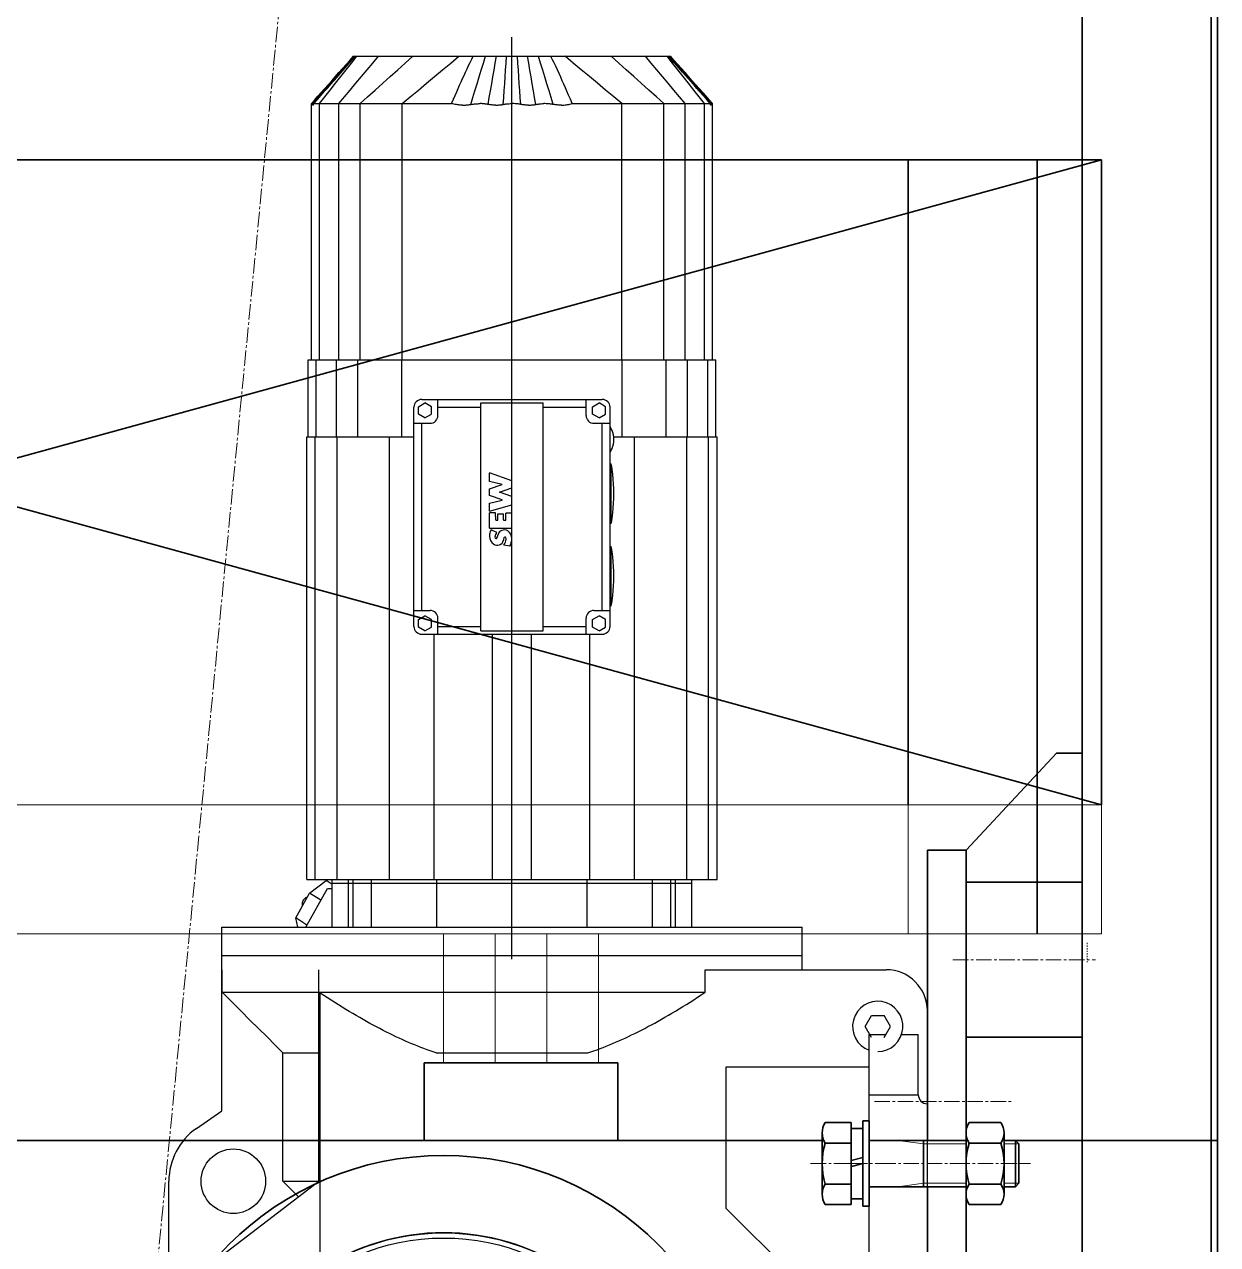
# Model space of a CAD drawing. Header units: millimetres. Extents: x -67280 to 67280, y -47520 to 47520.
# Drawn here: x 15037 to 15962, y 12169 to 13115 of the extents above; entities that cross this region are included whole.
import ezdxf

# ---------------------------------------------------------------- set-up
doc = ezdxf.new("R2010")
doc.units = ezdxf.units.MM
for name, pattern in [('双点画线', [22, 12, -2, 2, -2, 2, -2]), ('点画线', [18, 12, -2, 2, -2]), ('虚线', [2, 1, -1])]:
    doc.linetypes.add(name, pattern=pattern)
for name, color, linetype, lineweight in [('7', 30, '双点画线', 18), ('ACADCAXA细实线层', 3, 'Continuous', 18), ('EB0', 7, 'Continuous', 35), ('EB0_1', 7, 'Continuous', 35), ('中心线层', 1, '点画线', 18), ('尺寸线层', 4, 'Continuous', 18), ('粗实线层', 7, 'Continuous', 35), ('细实线层', 3, 'Continuous', 18), ('虚线层', 100, '虚线', 18)]:
    doc.layers.add(name, color=color, linetype=linetype, lineweight=lineweight)

# ---------------------------------------------------------------- blocks, each defined once
blk = doc.blocks.new('*X1454')
at = {"layer": '中心线层', "linetype": '点画线', "lineweight": 18}
blk.add_line((-31.5, 0), (139, 0), dxfattribs=at)
at = {"layer": '粗实线层'}
for p, q in [((-20.11, 31.75), (0, 31.75)), ((0, -31.75), (0, 31.75)), ((-22.5, -23.82), (-22.5, 23.82)), ((-20.11, 15.88), (0, 15.88)), ((0, -18), (0, 18)), ((0, 18), (127.3, 18)), ((56, -18), (56, 18)), ((130, 15.3), (127.3, 18)), ((127.3, -18), (127.3, 18)), ((130, -15.3), (130, 15.3)), ((-20.11, -15.88), (0, -15.88)), ((0, -18), (127.3, -18)), ((130, -15.3), (127.3, -18)), ((-20.11, -31.75), (0, -31.75))]:
    blk.add_line(p, q, dxfattribs=at)
for centre, radius, start, end in [((-8.1, 23.82), 14.4, 146.53152, 213.46848), ((31.5, 0), 54, 162.90116, 197.09884), ((-8.1, -23.82), 14.4, 146.53152, 213.46848)]:
    blk.add_arc(centre, radius, start, end, dxfattribs=at)
at = {"layer": '细实线层'}
for p, q in [((56, 15.3), (36, 18)), ((56, 15.3), (130, 15.3)), ((56, -15.3), (36, -18)), ((56, -15.3), (130, -15.3))]:
    blk.add_line(p, q, dxfattribs=at)
blk = doc.blocks.new('*X1455')
at = {"layer": '中心线层', "linetype": '点画线', "lineweight": 18}
blk.add_line((-3, 0), (12, 0), dxfattribs=at)
at = {"layer": '粗实线层'}
for p, q in [((0, 27.25), (0, -27.25)), ((0, 27.25), (9, 27.25)), ((9, 27.25), (9, -27.25)), ((0, 2.33), (9, 4.74)), ((1.16, -2.02), (9, 0.08)), ((0, -2.33), (1.16, -2.02)), ((0, -27.25), (9, -27.25))]:
    blk.add_line(p, q, dxfattribs=at)
blk = doc.blocks.new('*X1456')
at = {"layer": '中心线层', "color": 1, "linetype": '点画线', "lineweight": 18}
blk.add_line((16.5, 0), (-21.5, 0), dxfattribs=at)
at = {"layer": '粗实线层'}
for p, q in [((-5, -33), (-5, 33)), ((-5, 33), (0, 33)), ((0, 33), (0, -33)), ((0, -33), (-5, -33))]:
    blk.add_line(p, q, dxfattribs=at)
blk = doc.blocks.new('*X1457')
at = {"layer": '中心线层', "linetype": '点画线', "lineweight": 18}
blk.add_line((-9, 0), (38.4, 0), dxfattribs=at)
at = {"layer": '粗实线层'}
for p, q in [((2.39, 31.75), (27.01, 31.75)), ((0, 23.82), (0, -23.82)), ((0, 23.82), (0, 23.82)), ((29.4, 23.82), (29.4, -23.82)), ((27.01, 15.88), (2.39, 15.88)), ((27.01, -15.88), (2.39, -15.88)), ((2.39, -31.75), (27.01, -31.75))]:
    blk.add_line(p, q, dxfattribs=at)
for centre, radius, start, end in [((14.4, 23.82), 14.4, 146.53152, 213.46848), ((15, 23.82), 14.4, 326.53152, 33.46848), ((54, 0), 54, 162.90116, 197.09884), ((-24.6, 0), 54, 342.90116, 17.09884), ((14.4, -23.82), 14.4, 146.53152, 213.46848), ((15, -23.82), 14.4, 326.53152, 33.46848)]:
    blk.add_arc(centre, radius, start, end, dxfattribs=at)
blk = doc.blocks.new('*X1462')
at = {"layer": 'EB0', "linetype": 'Continuous', "lineweight": 25}
for p, q in [((-322, 558.67), (-322, 883.17)), ((-453.41, 858.9), (-450.6, 862.06)), ((-452.97, 857.76), (-448.24, 863.09)), ((-452.96, 858.9), (-450.17, 862.06)), ((-452.65, 857.96), (-450.23, 860.71)), ((-450.6, 862.06), (-447.79, 865.23)), ((-450.48, 857.96), (-446.33, 863.19)), ((-450.23, 860.71), (-447.9, 863.37)), ((-450.17, 862.06), (-447.36, 865.23)), ((-448.24, 863.09), (-443.51, 868.42)), ((-447.9, 863.37), (-445.91, 865.63)), ((-447.79, 865.23), (-444.96, 868.42)), ((-447.36, 865.23), (-444.54, 868.42)), ((-446.33, 863.19), (-442.17, 868.42)), ((-445.91, 865.63), (-444.45, 867.3)), ((-444.96, 868.42), (-444.54, 868.42)), ((-444.54, 868.42), (-199.46, 868.42)), ((-444.45, 867.3), (-443.48, 868.42)), ((-434.29, 857.96), (-429.91, 863.19)), ((-429.91, 863.19), (-425.54, 868.42)), ((-410.6, 857.96), (-404.77, 863.19)), ((-404.77, 863.19), (-398.94, 868.42)), ((-375.75, 857.96), (-369.47, 863.19)), ((-369.47, 863.19), (-363.2, 868.42)), ((-356.81, 858.7), (-355.62, 861.22)), ((-355.62, 861.22), (-354.41, 863.73)), ((-354.41, 863.73), (-353.19, 866.22)), ((-353.19, 866.22), (-352.09, 868.42)), ((-345.81, 857.76), (-344.18, 863.09)), ((-344.18, 863.09), (-342.54, 868.42)), ((-335.92, 857.76), (-335.01, 863.09)), ((-335.01, 863.09), (-334.1, 868.42)), ((-326.95, 857.77), (-326.59, 863.09)), ((-326.59, 863.09), (-326.23, 868.42)), ((-317.41, 863.09), (-317.77, 868.42)), ((-317.05, 857.77), (-317.41, 863.09)), ((-308.99, 863.09), (-309.9, 868.42)), ((-308.08, 857.76), (-308.99, 863.09)), ((-299.82, 863.09), (-301.46, 868.42)), ((-298.19, 857.76), (-299.82, 863.09)), ((-291.34, 867.3), (-291.91, 868.42)), ((-290.51, 865.63), (-291.34, 867.3)), ((-289.41, 863.37), (-290.51, 865.63)), ((-288.14, 860.71), (-289.41, 863.37)), ((-286.84, 857.96), (-288.14, 860.71)), ((-274.53, 863.19), (-280.8, 868.42)), ((-268.25, 857.96), (-274.53, 863.19)), ((-239.23, 863.19), (-245.06, 868.42)), ((-233.4, 857.96), (-239.23, 863.19)), ((-214.09, 863.19), (-218.46, 868.42)), ((-209.71, 857.96), (-214.09, 863.19)), ((-197.67, 863.19), (-201.83, 868.42)), ((-198.6, 866.22), (-200.52, 868.42)), ((-195.76, 863.09), (-200.49, 868.42)), ((-196.64, 865.23), (-199.46, 868.42)), ((-199.46, 868.42), (-199.04, 868.42)), ((-196.21, 865.23), (-199.04, 868.42)), ((-196.42, 863.73), (-198.6, 866.22)), ((-193.52, 857.96), (-197.67, 863.19)), ((-193.83, 862.06), (-196.64, 865.23)), ((-194.22, 861.23), (-196.42, 863.73)), ((-193.4, 862.06), (-196.21, 865.23)), ((-191.03, 857.76), (-195.76, 863.09)), ((-192, 858.7), (-194.22, 861.23)), ((-191.04, 858.9), (-193.83, 862.06)), ((-190.59, 858.9), (-193.4, 862.06)), ((-467.16, 841.76), (-452.97, 857.76)), ((-461.75, 849.5), (-458.98, 852.62)), ((-461.28, 849.49), (-458.52, 852.61)), ((-460.05, 849.53), (-457.59, 852.33)), ((-458.98, 852.62), (-456.2, 855.75)), ((-458.79, 847.5), (-454.63, 852.73)), ((-458.52, 852.61), (-455.75, 855.75)), ((-457.59, 852.33), (-455.11, 855.15)), ((-456.2, 855.75), (-453.41, 858.9)), ((-455.75, 855.75), (-452.96, 858.9)), ((-455.11, 855.15), (-452.65, 857.96)), ((-454.63, 852.73), (-450.48, 857.96)), ((-443.03, 847.5), (-438.66, 852.73)), ((-438.66, 852.73), (-434.29, 857.96)), ((-422.26, 847.5), (-416.43, 852.73)), ((-416.43, 852.73), (-410.6, 857.96)), ((-388.3, 847.5), (-382.03, 852.73)), ((-382.03, 852.73), (-375.75, 857.96)), ((-360.3, 851.11), (-359.14, 853.66)), ((-359.14, 853.66), (-357.98, 856.19)), ((-357.98, 856.19), (-356.81, 858.7)), ((-349.08, 847.09), (-347.44, 852.42)), ((-347.44, 852.42), (-345.81, 857.76)), ((-337.75, 847.11), (-336.83, 852.43)), ((-336.83, 852.43), (-335.92, 857.76)), ((-327.67, 847.11), (-327.31, 852.44)), ((-327.31, 852.44), (-326.95, 857.77)), ((-316.69, 852.44), (-317.05, 857.77)), ((-316.33, 847.11), (-316.69, 852.44)), ((-307.17, 852.43), (-308.08, 857.76)), ((-306.25, 847.11), (-307.17, 852.43)), ((-296.56, 852.42), (-298.19, 857.76)), ((-294.92, 847.09), (-296.56, 852.42)), ((-285.55, 855.15), (-286.84, 857.96)), ((-284.26, 852.33), (-285.55, 855.15)), ((-282.99, 849.53), (-284.26, 852.33)), ((-261.97, 852.73), (-268.25, 857.96)), ((-255.7, 847.5), (-261.97, 852.73)), ((-227.57, 852.73), (-233.4, 857.96)), ((-221.74, 847.5), (-227.57, 852.73)), ((-205.34, 852.73), (-209.71, 857.96)), ((-200.97, 847.5), (-205.34, 852.73)), ((-189.37, 852.73), (-193.52, 857.96)), ((-189.8, 856.19), (-192, 858.7)), ((-188.25, 855.75), (-191.04, 858.9)), ((-186.3, 852.42), (-191.03, 857.76)), ((-187.8, 855.75), (-190.59, 858.9)), ((-187.58, 853.66), (-189.8, 856.19)), ((-185.21, 847.5), (-189.37, 852.73)), ((-185.48, 852.61), (-188.25, 855.75)), ((-185.02, 852.62), (-187.8, 855.75)), ((-185.33, 851.11), (-187.58, 853.66)), ((-181.57, 847.09), (-186.3, 852.42)), ((-182.72, 849.49), (-185.48, 852.61)), ((-182.25, 849.5), (-185.02, 852.62)), ((-469.83, 840.4), (-467.26, 843.3)), ((-469.35, 840.37), (-466.77, 843.29)), ((-467.26, 843.3), (-464.51, 846.39)), ((-467.23, 841.37), (-464.81, 844.11)), ((-467.1, 837.05), (-462.94, 842.27)), ((-466.77, 843.29), (-464.03, 846.38)), ((-464.81, 844.11), (-462.47, 846.78)), ((-464.51, 846.39), (-461.75, 849.5)), ((-464.03, 846.38), (-461.28, 849.49)), ((-462.94, 842.27), (-458.79, 847.5)), ((-462.47, 846.78), (-460.05, 849.53)), ((-451.78, 837.05), (-447.41, 842.27)), ((-447.41, 842.27), (-443.03, 847.5)), ((-433.92, 837.05), (-428.09, 842.27)), ((-428.09, 842.27), (-422.26, 847.5)), ((-400.85, 837.05), (-394.58, 842.27)), ((-394.58, 842.27), (-388.3, 847.5)), ((-364.85, 840.87), (-363.71, 843.46)), ((-363.71, 843.46), (-362.59, 845.99)), ((-362.59, 845.99), (-361.45, 848.54)), ((-361.45, 848.54), (-360.3, 851.11)), ((-350.71, 841.76), (-349.08, 847.09)), ((-338.66, 841.78), (-337.75, 847.11)), ((-328.03, 841.79), (-327.67, 847.11)), ((-315.97, 841.79), (-316.33, 847.11)), ((-305.34, 841.78), (-306.25, 847.11)), ((-293.29, 841.76), (-294.92, 847.09)), ((-281.76, 846.78), (-282.99, 849.53)), ((-280.58, 844.11), (-281.76, 846.78)), ((-279.37, 841.37), (-280.58, 844.11)), ((-249.42, 842.27), (-255.7, 847.5)), ((-243.15, 837.05), (-249.42, 842.27)), ((-215.91, 842.27), (-221.74, 847.5)), ((-210.08, 837.05), (-215.91, 842.27)), ((-196.59, 842.27), (-200.97, 847.5)), ((-192.22, 837.05), (-196.59, 842.27)), ((-183.08, 848.54), (-185.33, 851.11)), ((-181.06, 842.27), (-185.21, 847.5)), ((-180.84, 845.99), (-183.08, 848.54)), ((-179.97, 846.38), (-182.72, 849.49)), ((-179.49, 846.39), (-182.25, 849.5)), ((-176.84, 841.76), (-181.57, 847.09)), ((-176.9, 837.05), (-181.06, 842.27)), ((-178.62, 843.46), (-180.84, 845.99)), ((-177.23, 843.29), (-179.97, 846.38)), ((-176.74, 843.3), (-179.49, 846.39)), ((-176.33, 840.87), (-178.62, 843.46)), ((-174.65, 840.37), (-177.23, 843.29)), ((-174.17, 840.4), (-176.74, 843.3)), ((-477.5, 831.76), (-474.95, 834.63)), ((-477.03, 831.7), (-474.48, 834.58)), ((-476.62, 831.1), (-471.89, 836.43)), ((-475.62, 831.82), (-472.61, 835.24)), ((-474.95, 834.63), (-472.4, 837.51)), ((-474.48, 834.58), (-471.92, 837.47)), ((-472.61, 835.24), (-469.82, 838.42)), ((-472.4, 837.51), (-469.83, 840.4)), ((-471.92, 837.47), (-469.35, 840.37)), ((-471.89, 836.43), (-467.16, 841.76)), ((-471.25, 831.82), (-467.1, 837.05)), ((-469.82, 838.42), (-467.23, 841.37)), ((-456.16, 831.82), (-451.78, 837.05)), ((-439.75, 831.82), (-433.92, 837.05)), ((-407.13, 831.82), (-400.85, 837.05)), ((-368.77, 831.82), (-367.37, 835.07)), ((-367.37, 835.07), (-366.07, 838.08)), ((-366.07, 838.08), (-364.85, 840.87)), ((-353.97, 831.1), (-352.34, 836.43)), ((-352.34, 836.43), (-350.71, 841.76)), ((-340.48, 831.12), (-339.57, 836.45)), ((-339.57, 836.45), (-338.66, 841.78)), ((-328.75, 831.13), (-328.39, 836.46)), ((-328.39, 836.46), (-328.03, 841.79)), ((-315.61, 836.46), (-315.97, 841.79)), ((-315.25, 831.13), (-315.61, 836.46)), ((-304.43, 836.45), (-305.34, 841.78)), ((-303.52, 831.12), (-304.43, 836.45)), ((-291.66, 836.43), (-293.29, 841.76)), ((-290.03, 831.1), (-291.66, 836.43)), ((-278.08, 838.42), (-279.37, 841.37)), ((-276.71, 835.24), (-278.08, 838.42)), ((-275.23, 831.82), (-276.71, 835.24)), ((-236.87, 831.82), (-243.15, 837.05)), ((-204.25, 831.82), (-210.08, 837.05)), ((-187.84, 831.82), (-192.22, 837.05)), ((-172.75, 831.82), (-176.9, 837.05)), ((-172.11, 836.43), (-176.84, 841.76)), ((-173.88, 838.08), (-176.33, 840.87)), ((-172.08, 837.47), (-174.65, 840.37)), ((-171.6, 837.51), (-174.17, 840.4)), ((-171.24, 835.07), (-173.88, 838.08)), ((-167.38, 831.1), (-172.11, 836.43)), ((-169.52, 834.58), (-172.08, 837.47)), ((-169.05, 834.63), (-171.6, 837.51)), ((-168.38, 831.82), (-171.24, 835.07)), ((-166.97, 831.7), (-169.52, 834.58)), ((-166.5, 831.76), (-169.05, 834.63)), ((-477.5, 831.75), (-477.5, 831.76)), ((-477.5, 633.02), (-477.5, 831.76)), ((-477.5, 831.72), (-477.5, 831.75)), ((-477.49, 831.68), (-477.5, 831.72)), ((-477.49, 831.62), (-477.49, 831.68)), ((-477.49, 831.56), (-477.49, 831.62)), ((-477.48, 831.48), (-477.49, 831.56)), ((-477.48, 831.41), (-477.48, 831.48)), ((-477.47, 831.33), (-477.48, 831.41)), ((-477.47, 831.26), (-477.47, 831.33)), ((-477.46, 831.19), (-477.47, 831.26)), ((-477.46, 831.13), (-477.4, 831.2)), ((-477.46, 831.13), (-477.46, 831.19)), ((-477.45, 831.04), (-477.46, 831.13)), ((-477.45, 830.94), (-477.45, 831.04)), ((-477.44, 830.84), (-477.45, 830.94)), ((-477.42, 830.75), (-477.44, 830.84)), ((-477.41, 830.67), (-477.42, 830.75)), ((-477.39, 830.62), (-477.41, 830.67)), ((-477.4, 831.2), (-477.35, 831.26)), ((-477.37, 830.59), (-477.39, 830.62)), ((-477.37, 830.59), (-477.34, 830.6)), ((-477.35, 831.26), (-477.29, 831.33)), ((-477.34, 830.6), (-477.32, 830.65)), ((-477.32, 830.65), (-477.29, 830.72)), ((-477.29, 831.33), (-477.23, 831.39)), ((-477.29, 830.72), (-477.27, 830.81)), ((-477.27, 830.81), (-477.25, 830.91)), ((-477.25, 830.91), (-477.23, 831.02)), ((-477.23, 831.39), (-477.17, 831.46)), ((-477.23, 831.02), (-477.21, 831.12)), ((-477.21, 831.12), (-477.19, 831.2)), ((-477.19, 831.2), (-477.18, 831.29)), ((-477.18, 831.29), (-477.16, 831.38)), ((-477.17, 831.46), (-477.12, 831.52)), ((-477.16, 831.38), (-477.13, 831.48)), ((-477.13, 831.48), (-477.1, 831.56)), ((-477.1, 831.56), (-477.07, 831.64)), ((-477.07, 831.64), (-477.03, 831.7)), ((-477.03, 831.7), (-476.99, 831.73)), ((-476.99, 831.73), (-476.94, 831.73)), ((-476.89, 831.7), (-476.94, 831.73)), ((-476.84, 831.64), (-476.89, 831.7)), ((-476.8, 831.56), (-476.84, 831.64)), ((-476.75, 831.47), (-476.8, 831.56)), ((-476.71, 831.37), (-476.75, 831.47)), ((-476.68, 831.27), (-476.71, 831.37)), ((-476.65, 831.18), (-476.68, 831.27)), ((-476.62, 831.1), (-476.65, 831.18)), ((-476.6, 831.03), (-476.62, 831.1)), ((-476.57, 830.96), (-476.6, 831.03)), ((-476.54, 830.88), (-476.57, 830.96)), ((-476.51, 830.81), (-476.54, 830.88)), ((-476.47, 830.74), (-476.51, 830.81)), ((-476.42, 830.67), (-476.47, 830.74)), ((-476.38, 830.62), (-476.42, 830.67)), ((-476.33, 830.59), (-476.38, 830.62)), ((-476.27, 830.57), (-476.33, 830.59)), ((-476.27, 830.57), (-476.21, 830.58)), ((-476.21, 830.58), (-476.15, 830.61)), ((-476.15, 830.61), (-476.08, 830.67)), ((-476.08, 830.67), (-476.01, 830.77)), ((-476.01, 830.77), (-475.93, 830.91)), ((-475.93, 830.91), (-475.86, 831.08)), ((-475.86, 831.08), (-475.78, 831.29)), ((-475.78, 831.29), (-475.7, 831.53)), ((-475.7, 831.53), (-475.62, 831.82)), ((-475.62, 831.82), (-471.25, 831.82)), ((-471.25, 831.82), (-456.16, 831.82)), ((-471.25, 633.02), (-471.25, 831.82)), ((-456.16, 831.82), (-439.75, 831.82)), ((-456.16, 633.02), (-456.16, 831.82)), ((-439.75, 831.82), (-407.13, 831.82)), ((-439.75, 633.02), (-439.75, 831.82)), ((-407.13, 831.82), (-368.77, 831.82)), ((-407.13, 633.02), (-407.13, 831.82)), ((-367.87, 831.56), (-368.77, 831.82)), ((-366.97, 831.33), (-367.87, 831.56)), ((-366.05, 831.13), (-366.97, 831.33)), ((-365.13, 830.97), (-366.05, 831.13)), ((-364.2, 830.83), (-365.13, 830.97)), ((-363.27, 830.73), (-364.2, 830.83)), ((-362.33, 830.65), (-363.27, 830.73)), ((-361.4, 830.6), (-362.33, 830.65)), ((-360.5, 830.58), (-361.4, 830.6)), ((-360.5, 830.58), (-359.63, 830.58)), ((-359.63, 830.58), (-358.8, 830.6)), ((-358.8, 830.6), (-358.01, 830.63)), ((-358.01, 830.63), (-357.27, 830.69)), ((-357.27, 830.69), (-356.58, 830.75)), ((-356.58, 830.75), (-355.94, 830.82)), ((-355.94, 830.82), (-355.36, 830.89)), ((-355.36, 830.89), (-354.83, 830.96)), ((-354.83, 830.96), (-354.37, 831.04)), ((-354.37, 831.04), (-353.97, 831.1)), ((-353.97, 831.1), (-353.58, 831.17)), ((-353.58, 831.17), (-353.08, 831.25)), ((-353.08, 831.25), (-352.51, 831.33)), ((-352.51, 831.33), (-351.85, 831.42)), ((-351.85, 831.42), (-351.12, 831.51)), ((-351.12, 831.51), (-350.33, 831.59)), ((-350.33, 831.59), (-349.47, 831.65)), ((-349.47, 831.65), (-348.56, 831.7)), ((-348.56, 831.7), (-347.6, 831.73)), ((-347.6, 831.73), (-346.61, 831.73)), ((-345.66, 831.71), (-346.61, 831.73)), ((-344.77, 831.66), (-345.66, 831.71)), ((-343.93, 831.6), (-344.77, 831.66)), ((-343.17, 831.52), (-343.93, 831.6)), ((-342.47, 831.44), (-343.17, 831.52)), ((-341.85, 831.35), (-342.47, 831.44)), ((-341.31, 831.27), (-341.85, 831.35)), ((-340.85, 831.19), (-341.31, 831.27)), ((-340.48, 831.12), (-340.85, 831.19)), ((-340.09, 831.05), (-340.48, 831.12)), ((-339.6, 830.97), (-340.09, 831.05)), ((-339.03, 830.89), (-339.6, 830.97)), ((-338.36, 830.8), (-339.03, 830.89)), ((-337.61, 830.72), (-338.36, 830.8)), ((-336.82, 830.66), (-337.61, 830.72)), ((-336.04, 830.62), (-336.82, 830.66)), ((-335.25, 830.6), (-336.04, 830.62)), ((-334.46, 830.59), (-335.25, 830.6)), ((-334.46, 830.59), (-333.7, 830.61)), ((-333.7, 830.61), (-332.98, 830.64)), ((-332.98, 830.64), (-332.29, 830.68)), ((-332.29, 830.68), (-331.65, 830.73)), ((-331.65, 830.73), (-331.05, 830.8)), ((-331.05, 830.8), (-330.49, 830.86)), ((-330.49, 830.86), (-329.98, 830.93)), ((-329.98, 830.93), (-329.52, 831)), ((-329.52, 831), (-329.11, 831.07)), ((-329.11, 831.07), (-328.75, 831.13)), ((-328.75, 831.13), (-328.36, 831.2)), ((-328.36, 831.2), (-327.89, 831.28)), ((-327.89, 831.28), (-327.33, 831.37)), ((-327.33, 831.37), (-326.7, 831.46)), ((-326.7, 831.46), (-325.99, 831.54)), ((-325.99, 831.54), (-325.21, 831.62)), ((-325.21, 831.62), (-324.37, 831.68)), ((-324.37, 831.68), (-323.47, 831.73)), ((-323.47, 831.73), (-322.51, 831.76)), ((-322.51, 831.76), (-321.52, 831.76)), ((-320.56, 831.73), (-321.52, 831.76)), ((-319.66, 831.68), (-320.56, 831.73)), ((-318.81, 831.62), (-319.66, 831.68)), ((-318.03, 831.54), (-318.81, 831.62)), ((-317.31, 831.46), (-318.03, 831.54)), ((-316.67, 831.37), (-317.31, 831.46)), ((-316.11, 831.28), (-316.67, 831.37)), ((-315.64, 831.2), (-316.11, 831.28)), ((-315.25, 831.13), (-315.64, 831.2)), ((-314.87, 831.07), (-315.25, 831.13)), ((-314.43, 830.99), (-314.87, 831.07)), ((-313.93, 830.92), (-314.43, 830.99)), ((-313.38, 830.85), (-313.93, 830.92)), ((-312.78, 830.78), (-313.38, 830.85)), ((-312.13, 830.71), (-312.78, 830.78)), ((-311.43, 830.66), (-312.13, 830.71)), ((-310.69, 830.62), (-311.43, 830.66)), ((-309.91, 830.6), (-310.69, 830.62)), ((-309.09, 830.59), (-309.91, 830.6)), ((-309.09, 830.59), (-308.28, 830.61)), ((-308.28, 830.61), (-307.52, 830.64)), ((-307.52, 830.64), (-306.8, 830.69)), ((-306.8, 830.69), (-306.13, 830.75)), ((-306.13, 830.75), (-305.51, 830.82)), ((-305.51, 830.82), (-304.94, 830.89)), ((-304.94, 830.89), (-304.41, 830.97)), ((-304.41, 830.97), (-303.94, 831.05)), ((-303.94, 831.05), (-303.52, 831.12)), ((-303.52, 831.12), (-303.15, 831.19)), ((-303.15, 831.19), (-302.69, 831.27)), ((-302.69, 831.27), (-302.15, 831.35)), ((-302.15, 831.35), (-301.54, 831.44)), ((-301.54, 831.44), (-300.85, 831.52)), ((-300.85, 831.52), (-300.09, 831.6)), ((-300.09, 831.6), (-299.26, 831.66)), ((-299.26, 831.66), (-298.37, 831.71)), ((-298.37, 831.71), (-297.43, 831.73)), ((-296.44, 831.73), (-297.43, 831.73)), ((-295.47, 831.7), (-296.44, 831.73)), ((-294.56, 831.65), (-295.47, 831.7)), ((-293.69, 831.59), (-294.56, 831.65)), ((-292.89, 831.51), (-293.69, 831.59)), ((-292.16, 831.42), (-292.89, 831.51)), ((-291.5, 831.34), (-292.16, 831.42)), ((-290.92, 831.25), (-291.5, 831.34)), ((-290.43, 831.17), (-290.92, 831.25)), ((-290.03, 831.1), (-290.43, 831.17)), ((-289.63, 831.03), (-290.03, 831.1)), ((-289.17, 830.96), (-289.63, 831.03)), ((-288.64, 830.89), (-289.17, 830.96)), ((-288.06, 830.82), (-288.64, 830.89)), ((-287.42, 830.75), (-288.06, 830.82)), ((-286.73, 830.69), (-287.42, 830.75)), ((-286, 830.63), (-286.73, 830.69)), ((-285.21, 830.6), (-286, 830.63)), ((-284.39, 830.58), (-285.21, 830.6)), ((-283.52, 830.58), (-284.39, 830.58)), ((-283.52, 830.58), (-282.62, 830.6)), ((-282.62, 830.6), (-281.69, 830.65)), ((-281.69, 830.65), (-280.75, 830.73)), ((-280.75, 830.73), (-279.82, 830.83)), ((-279.82, 830.83), (-278.89, 830.97)), ((-278.89, 830.97), (-277.96, 831.13)), ((-277.96, 831.13), (-277.04, 831.33)), ((-277.04, 831.33), (-276.13, 831.56)), ((-276.13, 831.56), (-275.23, 831.82)), ((-275.23, 831.82), (-168.38, 831.82)), ((-236.87, 633.02), (-236.87, 831.82)), ((-204.25, 633.02), (-204.25, 831.82)), ((-187.84, 633.02), (-187.84, 831.82)), ((-172.75, 633.02), (-172.75, 831.82)), ((-168.3, 831.53), (-168.38, 831.82)), ((-168.22, 831.29), (-168.3, 831.53)), ((-168.14, 831.08), (-168.22, 831.29)), ((-168.07, 830.91), (-168.14, 831.08)), ((-167.99, 830.77), (-168.07, 830.91)), ((-167.92, 830.67), (-167.99, 830.77)), ((-167.85, 830.61), (-167.92, 830.67)), ((-167.78, 830.58), (-167.85, 830.61)), ((-167.71, 830.58), (-167.78, 830.58)), ((-167.71, 830.58), (-167.66, 830.6)), ((-167.66, 830.6), (-167.6, 830.65)), ((-167.6, 830.65), (-167.55, 830.71)), ((-167.55, 830.71), (-167.51, 830.78)), ((-167.51, 830.78), (-167.47, 830.86)), ((-167.47, 830.86), (-167.43, 830.95)), ((-167.43, 830.95), (-167.4, 831.03)), ((-167.4, 831.03), (-167.38, 831.1)), ((-167.38, 831.1), (-167.35, 831.18)), ((-167.35, 831.18), (-167.32, 831.27)), ((-167.32, 831.27), (-167.29, 831.37)), ((-167.29, 831.37), (-167.25, 831.47)), ((-167.25, 831.47), (-167.2, 831.56)), ((-167.2, 831.56), (-167.16, 831.64)), ((-167.16, 831.64), (-167.11, 831.7)), ((-167.11, 831.7), (-167.06, 831.73)), ((-167.01, 831.73), (-167.06, 831.73)), ((-166.97, 831.7), (-167.01, 831.73)), ((-166.93, 831.64), (-166.97, 831.7)), ((-166.9, 831.56), (-166.93, 831.64)), ((-166.87, 831.48), (-166.9, 831.56)), ((-166.83, 831.46), (-166.88, 831.52)), ((-166.84, 831.38), (-166.87, 831.48)), ((-166.82, 831.29), (-166.84, 831.38)), ((-166.77, 831.39), (-166.83, 831.46)), ((-166.81, 831.2), (-166.82, 831.29)), ((-166.79, 831.12), (-166.81, 831.2)), ((-166.78, 831.05), (-166.79, 831.12)), ((-166.76, 830.96), (-166.78, 831.05)), ((-166.71, 831.33), (-166.77, 831.39)), ((-166.74, 830.86), (-166.76, 830.96)), ((-166.72, 830.77), (-166.74, 830.86)), ((-166.7, 830.69), (-166.72, 830.77)), ((-166.65, 831.26), (-166.71, 831.33)), ((-166.68, 830.64), (-166.7, 830.69)), ((-166.66, 830.6), (-166.68, 830.64)), ((-166.64, 830.59), (-166.66, 830.6)), ((-166.6, 831.2), (-166.65, 831.26)), ((-166.64, 830.59), (-166.62, 830.61)), ((-166.62, 830.61), (-166.6, 830.64)), ((-166.54, 831.13), (-166.6, 831.2)), ((-166.6, 830.64), (-166.59, 830.69)), ((-166.59, 830.69), (-166.58, 830.75)), ((-166.58, 830.75), (-166.57, 830.83)), ((-166.57, 830.83), (-166.56, 830.9)), ((-166.56, 830.9), (-166.55, 830.98)), ((-166.55, 830.98), (-166.54, 831.06)), ((-166.54, 831.19), (-166.53, 831.26)), ((-166.54, 831.13), (-166.54, 831.19)), ((-166.54, 831.06), (-166.54, 831.13)), ((-166.53, 831.33), (-166.52, 831.41)), ((-166.53, 831.26), (-166.53, 831.33)), ((-166.52, 831.48), (-166.51, 831.56)), ((-166.52, 831.41), (-166.52, 831.48)), ((-166.51, 831.68), (-166.5, 831.72)), ((-166.51, 831.62), (-166.51, 831.68)), ((-166.51, 831.56), (-166.51, 831.62)), ((-166.5, 831.75), (-166.5, 831.76)), ((-166.5, 633.02), (-166.5, 831.76)), ((-166.5, 831.72), (-166.5, 831.75)), ((-480, 633.02), (-164, 633.02)), ((-480, 573.42), (-480, 633.02)), ((-473.72, 573.42), (-473.72, 633.02)), ((-458.04, 573.42), (-458.04, 633.02)), ((-441.4, 573.42), (-441.4, 633.02)), ((-407.5, 573.42), (-407.5, 633.02)), ((-236.5, 573.42), (-236.5, 633.02)), ((-202.6, 573.42), (-202.6, 633.02)), ((-185.96, 573.42), (-185.96, 633.02)), ((-170.28, 573.42), (-170.28, 633.02)), ((-164, 573.42), (-164, 633.02)), ((-398, 426.42), (-398, 596.42)), ((-394.5, 596.8), (-389.5, 599.69)), ((-394.5, 591.03), (-394.5, 596.8)), ((-392, 602.42), (-252, 602.42)), ((-384.5, 596.8), (-389.5, 599.69)), ((-384.5, 591.03), (-384.5, 596.8)), ((-379.5, 596.42), (-379.5, 602.42)), ((-379.5, 596.42), (-346.25, 596.42)), ((-379.5, 589.92), (-379.5, 596.42)), ((-346.25, 599.73), (-297.75, 599.73)), ((-346.25, 423.1), (-346.25, 599.73)), ((-297.75, 423.1), (-297.75, 599.73)), ((-297.75, 596.42), (-264.5, 596.42)), ((-264.5, 589.92), (-264.5, 602.42)), ((-259.5, 596.8), (-254.5, 599.69)), ((-259.5, 591.03), (-259.5, 596.8)), ((-249.5, 596.8), (-254.5, 599.69)), ((-249.5, 591.03), (-249.5, 596.8)), ((-246, 426.42), (-246, 596.42)), ((-389.5, 588.14), (-394.5, 591.03)), ((-389.5, 588.14), (-384.5, 591.03)), ((-322, 210.12), (-322, 590.72)), ((-254.5, 588.14), (-259.5, 591.03)), ((-254.5, 588.14), (-249.5, 591.03)), ((-398, 583.92), (-385.5, 583.92)), ((-392, 438.92), (-392, 583.92)), ((-258.5, 583.92), (-252, 583.92)), ((-252, 583.92), (-246, 583.92)), ((-252, 438.92), (-252, 583.92)), ((-244.43, 578.42), (-244.4, 578.42)), ((-481, 573.42), (-398, 573.42)), ((-481, 230.42), (-481, 573.42)), ((-474.46, 230.42), (-474.46, 573.42)), ((-457.5, 230.42), (-457.5, 573.42)), ((-417, 230.42), (-417, 573.42)), ((-243.14, 573.42), (-227, 573.42)), ((-243.14, 573.42), (-236.5, 573.42)), ((-236.5, 573.42), (-202.6, 573.42)), ((-227, 573.42), (-186.5, 573.42)), ((-227, 230.42), (-227, 573.42)), ((-202.6, 573.42), (-185.96, 573.42)), ((-186.5, 573.42), (-169.54, 573.42)), ((-186.5, 230.42), (-186.5, 573.42)), ((-185.96, 573.42), (-170.28, 573.42)), ((-170.28, 573.42), (-165.02, 573.42)), ((-169.54, 573.42), (-163, 573.42)), ((-169.54, 230.42), (-169.54, 573.42)), ((-163, 230.42), (-163, 573.42)), ((-244.43, 564.42), (-244.4, 564.42)), ((-246, 552.42), (-245, 552.42)), ((-245, 506.42), (-245, 552.42)), ((-339.39, 538.96), (-339.39, 545.4)), ((-322.03, 539.29), (-339.32, 545.45)), ((-322.03, 533.98), (-322, 539.24)), ((-243.86, 544.42), (-243.85, 544.42)), ((-339.39, 527.95), (-339.39, 533.1)), ((-329.66, 536.6), (-339.35, 538.91)), ((-339.35, 533.15), (-329.66, 536.5)), ((-331.79, 530.57), (-322.07, 533.93)), ((-322.07, 527.11), (-331.79, 530.48)), ((-339.39, 515.85), (-339.39, 522.09)), ((-329.66, 524.55), (-339.35, 527.9)), ((-339.35, 522.13), (-329.66, 524.45)), ((-339.32, 515.8), (-322.07, 520.76)), ((-322.03, 520.8), (-322.03, 527.07)), ((-339.39, 502.77), (-339.39, 514.49)), ((-334.77, 514.48), (-339.34, 514.54)), ((-334.55, 508.99), (-334.72, 514.43)), ((-332.93, 508.99), (-332.93, 513.74)), ((-332.88, 513.79), (-328.68, 513.79)), ((-328.63, 508.99), (-328.63, 513.74)), ((-326.7, 508.99), (-326.7, 514.32)), ((-322.08, 514.32), (-326.65, 514.37)), ((-322, 502.77), (-322.03, 514.27)), ((-243.86, 514.42), (-243.85, 514.42)), ((-339.34, 502.72), (-322.05, 502.72)), ((-333.71, 499.36), (-338.16, 501.45)), ((-334.5, 508.94), (-332.98, 508.94)), ((-328.58, 508.94), (-326.75, 508.94)), ((-246, 506.42), (-245, 506.42)), ((-323.67, 488.67), (-328.26, 489.55)), ((-246, 488.42), (-245, 488.42)), ((-245, 442.42), (-245, 488.42)), ((-243.86, 480.42), (-243.85, 480.42)), ((-243.86, 450.42), (-243.85, 450.42)), ((-398, 438.92), (-385.5, 438.92)), ((-258.5, 438.92), (-252, 438.92)), ((-252, 438.92), (-246, 438.92)), ((-246, 442.42), (-245, 442.42)), ((-394.5, 431.8), (-389.5, 434.69)), ((-394.5, 426.03), (-394.5, 431.8)), ((-389.5, 423.14), (-394.5, 426.03)), ((-384.5, 431.8), (-389.5, 434.69)), ((-389.5, 423.14), (-384.5, 426.03)), ((-384.5, 426.03), (-384.5, 431.8)), ((-379.5, 420.42), (-379.5, 432.92)), ((-379.5, 426.42), (-346.25, 426.42)), ((-297.75, 426.42), (-264.5, 426.42)), ((-264.5, 426.42), (-264.5, 432.92)), ((-264.5, 420.42), (-264.5, 426.42)), ((-259.5, 431.8), (-254.5, 434.69)), ((-259.5, 426.03), (-259.5, 431.8)), ((-254.5, 423.14), (-259.5, 426.03)), ((-249.5, 431.8), (-254.5, 434.69)), ((-254.5, 423.14), (-249.5, 426.03)), ((-249.5, 426.03), (-249.5, 431.8)), ((-392, 420.42), (-252, 420.42)), ((-382.4, 230.42), (-382.4, 420.42)), ((-346.25, 423.1), (-297.75, 423.1)), ((-337.1, 230.42), (-337.1, 420.42)), ((-306.9, 230.42), (-306.9, 420.42)), ((-261.6, 230.42), (-261.6, 420.42)), ((-481, 230.42), (-163, 230.42)), ((-478.9, 219.79), (-466.09, 229.45)), ((-461.5, 226.47), (-466.09, 229.45)), ((-461.5, 193.42), (-461.5, 230.42)), ((-461.5, 227.42), (-182.5, 227.42)), ((-448.72, 193.42), (-448.72, 230.42)), ((-445.18, 193.42), (-445.18, 230.42)), ((-431.03, 193.42), (-431.03, 230.42)), ((-380.33, 193.42), (-380.33, 230.42)), ((-322, 227.42), (-322, 230.42)), ((-322, 168.62), (-322, 230.22)), ((-263.67, 193.42), (-263.67, 230.42)), ((-212.97, 193.42), (-212.97, 230.42)), ((-198.82, 193.42), (-198.82, 230.42)), ((-195.28, 193.42), (-195.28, 230.42)), ((-182.5, 193.42), (-182.5, 230.42)), ((-489.6, 200.48), (-478.9, 219.79)), ((-481.78, 193.42), (-465.15, 223.42)), ((-470.27, 214.18), (-478.9, 219.79)), ((-465.15, 223.42), (-461.5, 223.42)), ((-484.47, 211.45), (-484.45, 211.8)), ((-484.47, 211.15), (-484.47, 211.45)), ((-484.45, 210.88), (-484.47, 211.15)), ((-484.45, 211.8), (-484.43, 212.04)), ((-484.39, 210.45), (-484.45, 210.88)), ((-484.43, 212.04), (-484.39, 212.26)), ((-484.39, 212.26), (-484.36, 212.44)), ((-484.31, 210.04), (-484.39, 210.45)), ((-484.36, 212.44), (-484.32, 212.61)), ((-484.32, 212.61), (-484.28, 212.77)), ((-484.28, 212.77), (-484.24, 212.92)), ((-484.24, 212.92), (-484.2, 213.03)), ((-484.2, 213.03), (-484.16, 213.15)), ((-484.16, 213.15), (-484.11, 213.3)), ((-484.11, 213.3), (-484.05, 213.44)), ((-484.05, 213.44), (-484, 213.57)), ((-484, 213.57), (-483.94, 213.69)), ((-483.94, 213.69), (-483.89, 213.81)), ((-483.89, 213.81), (-483.83, 213.92)), ((-483.83, 213.92), (-483.77, 214.03)), ((-483.77, 214.03), (-483.71, 214.14)), ((-483.71, 214.14), (-483.65, 214.25)), ((-483.65, 214.25), (-483.59, 214.35)), ((-483.59, 214.35), (-483.53, 214.45)), ((-483.53, 214.45), (-483.46, 214.55)), ((-483.46, 214.55), (-483.39, 214.65)), ((-483.39, 214.65), (-483.32, 214.75)), ((-483.32, 214.75), (-483.25, 214.85)), ((-483.25, 214.85), (-483.18, 214.95)), ((-483.18, 214.95), (-483.1, 215.04)), ((-483.1, 215.04), (-483.02, 215.14)), ((-483.02, 215.14), (-482.93, 215.24)), ((-482.93, 215.24), (-482.84, 215.34)), ((-482.84, 215.34), (-482.74, 215.45)), ((-482.74, 215.45), (-482.64, 215.55)), ((-482.64, 215.55), (-482.52, 215.66)), ((-482.52, 215.66), (-482.44, 215.74)), ((-482.44, 215.74), (-482.35, 215.82)), ((-482.35, 215.82), (-482.22, 215.93)), ((-482.22, 215.93), (-482.09, 216.03)), ((-482.09, 216.03), (-481.96, 216.13)), ((-481.96, 216.13), (-481.8, 216.24)), ((-481.8, 216.24), (-481.61, 216.36)), ((-481.61, 216.36), (-481.38, 216.49)), ((-481.38, 216.49), (-481.07, 216.64)), ((-481.07, 216.64), (-480.81, 216.75)), ((-480.81, 216.75), (-480.53, 216.85)), ((-488.06, 193.42), (-489.6, 200.48)), ((-480.97, 194.88), (-489.6, 200.48)), ((-547, 193.42), (-97, 193.42)), ((-547, 51.12), (-547, 193.42)), ((-322, 171.42), (-322, 193.42)), ((-97, 160.42), (-97, 193.42)), ((-547, 171.42), (-97, 171.42)), ((-547, 160.42), (-546.65, 160.42)), ((-546.65, 142.92), (-546.65, 160.42)), ((-471.7, 160.42), (-471.67, 160.42)), ((-471.7, -3.58), (-471.7, 160.42)), ((-471.67, 142.92), (-471.67, 160.42)), ((-172.33, 160.42), (-32, 160.42)), ((-172.33, 142.92), (-172.33, 160.42)), ((-539.22, 135.5), (-546.65, 142.92)), ((-546.65, 142.92), (-471.7, 142.92)), ((-471.55, 142.84), (-471.67, 142.92)), ((-471.67, 142.92), (-172.33, 142.92)), ((-471.42, 142.75), (-471.55, 142.84)), ((-471.3, 142.67), (-471.42, 142.75)), ((-471.17, 142.59), (-471.3, 142.67)), ((-471.05, 142.51), (-471.17, 142.59)), ((-470.92, 142.42), (-471.05, 142.51)), ((-470.8, 142.34), (-470.92, 142.42)), ((-467.87, 140.41), (-470.8, 142.34)), ((-470.8, -71.99), (-470.8, 142.34)), ((-175.29, 140.96), (-172.33, 142.92)), ((-532.04, 128.33), (-539.22, 135.5)), ((-464.98, 138.52), (-467.87, 140.41)), ((-462.11, 136.67), (-464.98, 138.52)), ((-459.26, 134.86), (-462.11, 136.67)), ((-456.45, 133.09), (-459.26, 134.86)), ((-453.66, 131.36), (-456.45, 133.09)), ((-189.66, 131.78), (-186.84, 133.54)), ((-186.84, 133.54), (-183.99, 135.33)), ((-183.99, 135.33), (-181.12, 137.17)), ((-181.12, 137.17), (-178.22, 139.04)), ((-178.22, 139.04), (-175.29, 140.96)), ((-525.11, 121.41), (-532.04, 128.33)), ((-450.89, 129.67), (-453.66, 131.36)), ((-448.15, 128.01), (-450.89, 129.67)), ((-445.44, 126.39), (-448.15, 128.01)), ((-442.74, 124.81), (-445.44, 126.39)), ((-440.07, 123.26), (-442.74, 124.81)), ((-437.42, 121.75), (-440.07, 123.26)), ((-206.07, 122.04), (-203.39, 123.57)), ((-203.39, 123.57), (-200.69, 125.14)), ((-200.69, 125.14), (-197.97, 126.74)), ((-197.97, 126.74), (-195.22, 128.38)), ((-195.22, 128.38), (-192.45, 130.06)), ((-192.45, 130.06), (-189.66, 131.78)), ((-48.31, 116.42), (-43.41, 124.92)), ((-43.41, 124.92), (-33.59, 124.92)), ((-28.69, 116.42), (-33.59, 124.92)), ((0, -53.58), (0, 128.42)), ((-518.4, 114.72), (-525.11, 121.41)), ((-511.92, 108.25), (-518.4, 114.72)), ((-434.79, 120.27), (-437.42, 121.75)), ((-432.18, 118.82), (-434.79, 120.27)), ((-429.59, 117.41), (-432.18, 118.82)), ((-427.01, 116.04), (-429.59, 117.41)), ((-424.46, 114.7), (-427.01, 116.04)), ((-421.92, 113.39), (-424.46, 114.7)), ((-224.26, 112.28), (-221.72, 113.57)), ((-221.72, 113.57), (-219.15, 114.9)), ((-219.15, 114.9), (-216.58, 116.26)), ((-216.58, 116.26), (-213.98, 117.65)), ((-213.98, 117.65), (-211.36, 119.08)), ((-211.36, 119.08), (-208.72, 120.54)), ((-208.72, 120.54), (-206.07, 122.04)), ((-43.41, 107.92), (-48.31, 116.42)), ((-33.59, 107.92), (-28.69, 116.42)), ((-505.64, 101.98), (-511.92, 108.25)), ((-419.4, 112.11), (-421.92, 113.39)), ((-416.89, 110.87), (-419.4, 112.11)), ((-414.4, 109.65), (-416.89, 110.87)), ((-411.93, 108.47), (-414.4, 109.65)), ((-409.47, 107.32), (-411.93, 108.47)), ((-407.02, 106.21), (-409.47, 107.32)), ((-404.59, 105.12), (-407.02, 106.21)), ((-402.16, 104.06), (-404.59, 105.12)), ((-399.75, 103.04), (-402.16, 104.06)), ((-244.09, 103.11), (-241.65, 104.14)), ((-241.65, 104.14), (-239.21, 105.21)), ((-239.21, 105.21), (-236.75, 106.31)), ((-236.75, 106.31), (-234.28, 107.44)), ((-234.28, 107.44), (-231.8, 108.6)), ((-231.8, 108.6), (-229.3, 109.79)), ((-229.3, 109.79), (-226.79, 111.02)), ((-226.79, 111.02), (-224.26, 112.28)), ((-45, -391.58), (-45, 110.28)), ((-44.77, 110.28), (-32.23, 110.28)), ((-19.99, 110.28), (-7, 110.28)), ((-7, 63.42), (-7, 110.28)), ((-499.56, 95.92), (-505.64, 101.98)), ((-499.56, 95.92), (-471.7, 95.92)), ((-499.56, -3.58), (-499.56, 95.92)), ((-397.35, 102.04), (-399.75, 103.04)), ((-394.96, 101.08), (-397.35, 102.04)), ((-392.59, 100.14), (-394.96, 101.08)), ((-390.22, 99.24), (-392.59, 100.14)), ((-387.86, 98.36), (-390.22, 99.24)), ((-385.5, 97.52), (-387.86, 98.36)), ((-383.16, 96.7), (-385.5, 97.52)), ((-380.82, 95.92), (-383.16, 96.7)), ((-380.82, 95.92), (-263.18, 95.92)), ((-263.18, 95.92), (-260.82, 96.71)), ((-260.82, 96.71), (-258.46, 97.53)), ((-258.46, 97.53), (-256.08, 98.39)), ((-256.08, 98.39), (-253.7, 99.27)), ((-253.7, 99.27), (-251.31, 100.18)), ((-251.31, 100.18), (-248.92, 101.13)), ((-248.92, 101.13), (-246.51, 102.1)), ((-246.51, 102.1), (-244.09, 103.11)), ((-156, 85.22), (-45, 85.22)), ((-156, -24.78), (-156, 85.22)), ((-45, 63.42), (-7, 63.42)), ((-566.67, 37.38), (-547, 51.12)), ((-588, -399.26), (-588, -3.58)), ((-583, -88.58), (-471.7, -3.58)), ((-497.73, -5.41), (-499.56, -3.58)), ((-499.56, -3.58), (-471.7, -3.58)), ((-495.94, -7.19), (-497.73, -5.41)), ((-494.18, -8.95), (-495.94, -7.19)), ((-492.46, -10.67), (-494.18, -8.95)), ((-490.77, -12.35), (-492.46, -10.67)), ((-489.11, -14.01), (-490.77, -12.35)), ((-487.48, -15.63), (-489.11, -14.01)), ((-100.5, -79.78), (-156, -24.78))]:
    blk.add_line(p, q, dxfattribs=at)
for centre, radius in [((-538, -3.58), 25), ((-375, -218.58), 175), ((-375, -218.58), 171)]:
    blk.add_circle(centre, radius, dxfattribs=at)
for centre, radius, start, end in [((-392, 596.42), 6, 90, 180), ((-252, 596.42), 6, 0, 90), ((-385.5, 589.92), 6, 270, 0), ((-258.5, 589.92), 6, 180, 270), ((-261.17, 571.42), 18.17, 22.66368, 33.39849), ((-261.17, 571.42), 18.14, 337.29999, 22.70001), ((-261.17, 571.42), 18.17, 326.60151, 337.33632), ((-376.25, 529.42), 133.25, 6.46351, 9.93948), ((-339.34, 545.4), 0.05, 70.38619, 179.9974), ((-322.05, 539.24), 0.05, 359.62358, 70.37584), ((-376.25, 529.42), 133.24, 353.53608, 6.46392), ((-339.34, 538.96), 0.05, 180.02586, 256.55094), ((-339.34, 533.1), 0.05, 109.09113, 180.01407), ((-331.77, 530.52), 0.05, 109.0801, 250.9106), ((-329.68, 536.55), 0.05, 289.09169, 76.55051), ((-322.08, 533.98), 0.05, 289.07264, 359.61465), ((-339.34, 527.95), 0.05, 180.02527, 250.92173), ((-339.34, 522.09), 0.05, 103.44207, 180.01402), ((-329.68, 524.5), 0.05, 283.44035, 70.91831), ((-322.08, 527.07), 0.05, 359.9772, 70.93047), ((-322.08, 520.8), 0.05, 286.02955, 359.98527), ((-339.34, 515.85), 0.05, 179.97747, 286.02146), ((-339.34, 514.49), 0.05, 89.27018, 180.00299), ((-334.77, 514.43), 0.05, 1.77134, 89.26785), ((-332.88, 513.74), 0.05, 89.99877, 179.97071), ((-328.68, 513.74), 0.05, 0.02929, 90), ((-326.65, 514.32), 0.05, 89.27179, 180.00082), ((-322.08, 514.27), 0.05, 0.14291, 89.27157), ((-376.25, 529.42), 133.25, 350.06052, 353.53649), ((-328.56, 496.19), 11, 151.50218, 170.72258), ((-339.34, 502.77), 0.05, 179.98776, 270), ((-338.18, 501.41), 0.05, 64.80605, 151.52734), ((-334.5, 508.99), 0.05, 181.76278, 270), ((-332.98, 508.99), 0.05, 270.00046, 0.00125), ((-328.58, 508.99), 0.05, 180.01398, 269.99795), ((-326.75, 508.99), 0.05, 269.9998, 359.97932), ((-322.05, 502.77), 0.05, 269.99943, 0.13336), ((-327.19, 496.19), 12.35, 171.76611, 178.60125), ((-331.99, 496.62), 7.55, 180.9466, 234.92365), ((-333.32, 494.04), 4.7, 230.1535, 350.09879), ((-332.13, 495.91), 3.07, 141.93115, 198.84068), ((-334.42, 495.14), 0.653, 199.51879, 318.74224), ((-344.08, 504.32), 11.55, 325.67497, 334.18059), ((-341.37, 499.51), 8.86, 327.14649, 348.50775), ((-333.73, 499.31), 0.05, 334.20774, 64.81205), ((-328.86, 497.09), 3.89, 105.80331, 170.2926), ((-327.84, 496.16), 5.12, 58.34194, 113.93842), ((-321.45, 492.45), 7.28, 158.52495, 173.83249), ((-336.1, 495.4), 9.71, 323.51933, 352.53364), ((-327.45, 494.91), 0.797, 27.91145, 164.80851), ((-327.95, 494.38), 1.5, 350.82805, 36.80004), ((-329.96, 494.16), 7.97, 2.72393, 52.92342), ((-339.14, 496.13), 17.21, 334.38246, 354.66526), ((-328.25, 489.6), 0.05, 143.53002, 259.09231), ((-323.66, 488.72), 0.05, 259.101, 334.42906), ((-376.25, 465.42), 133.25, 6.46351, 9.93948), ((-376.25, 465.42), 133.24, 353.53608, 6.46392), ((-376.25, 465.42), 133.25, 350.06052, 353.53649), ((-385.5, 432.92), 6, 0, 90), ((-258.5, 432.92), 6, 90, 180), ((-392, 426.42), 6, 180, 270), ((-252, 426.42), 6, 270, 0), ((-32, 128.42), 32, 0, 90), ((-38.5, 116.42), 19.5, 270, 250.52877), ((0, 63.42), 7, 180, 270), ((-538, -3.58), 50, 124.99202, 180), ((-375, -218.58), 175.12, 90, 123.16438), ((-375, -218.58), 175.12, 24.9859, 90)]:
    blk.add_arc(centre, radius, start, end, dxfattribs=at)
blk = doc.blocks.new('*X1453')
at = {"layer": 'EB0'}
blk.add_circle((0, 0), 235, dxfattribs=at)
blk.add_wipeout([(446, 228.71), (446, 232.4), (446, 232.4), (446, 244.01), (446, 244.01), (443.3, 246.71), (443.3, 246.71), (372, 246.71), (372, 246.71), (352, 246.71), (352, 246.71), (316, 246.71), (316, 246.71), (316, 260.46), (316, 260.46), (295.89, 260.46), (295.89, 260.46), (295.73, 260.23), (295.59, 259.99), (295.44, 259.75), (295.31, 259.51), (295.17, 259.26), (295.04, 259.01), (294.92, 258.76), (294.8, 258.5), (294.69, 258.25), (294.58, 257.99), (294.47, 257.73), (294.38, 257.47), (294.28, 257.2), (294.19, 256.94), (294.11, 256.67), (294.03, 256.4), (293.96, 256.13), (293.89, 255.86), (293.83, 255.59), (293.77, 255.31), (293.72, 255.04), (293.67, 254.76), (293.63, 254.48), (293.6, 254.2), (293.57, 253.92), (293.54, 253.65), (293.52, 253.37), (293.51, 253.09), (293.5, 252.81), (293.5, 252.53), (293.5, 252.53), (293.5, 232.4), (293.5, 232.4), (293.5, 228.71), (293.5, 228.71), (293.5, 204.89), (293.5, 204.89), (293.5, 204.61), (293.51, 204.33), (293.52, 204.05), (293.54, 203.77), (293.57, 203.49), (293.6, 203.22), (293.63, 202.94), (293.67, 202.66), (293.72, 202.38), (293.77, 202.11), (293.83, 201.83), (293.89, 201.56), (293.96, 201.29), (294.03, 201.02), (294.11, 200.75), (294.19, 200.48), (294.28, 200.22), (294.38, 199.95), (294.47, 199.69), (294.58, 199.43), (294.69, 199.17), (294.8, 198.91), (294.92, 198.66), (295.04, 198.41), (295.17, 198.16), (295.31, 197.91), (295.44, 197.67), (295.59, 197.43), (295.73, 197.19), (295.89, 196.96), (295.89, 196.96), (316, 196.96), (316, 196.96), (316, 210.71), (316, 210.71), (352, 210.71), (352, 210.71), (372, 210.71), (372, 210.71), (443.3, 210.71), (443.3, 210.71), (446, 213.41), (446, 213.41)]).dxf.layer = 'EB0'
blk.add_blockref('*X1454', (316, 228.71), dxfattribs=at)
for points in [[(325, 228.79), (325, 231.91), (325, 231.91), (325, 233.45), (325, 233.45), (325, 255.96), (325, 255.96), (316, 255.96), (316, 255.96), (316, 231.91), (316, 231.91), (316, 231.04), (316, 231.04), (316, 228.71), (316, 228.71), (316, 226.38), (316, 226.38), (316, 201.46), (316, 201.46), (325, 201.46), (325, 201.46), (325, 228.71), (325, 228.71)], [(434.45, 228.71), (434.45, 232.4), (434.45, 232.4), (434.45, 252.53), (434.45, 252.53), (434.45, 252.81), (434.44, 253.09), (434.43, 253.37), (434.41, 253.65), (434.39, 253.92), (434.36, 254.2), (434.32, 254.48), (434.28, 254.76), (434.23, 255.04), (434.18, 255.31), (434.13, 255.59), (434.06, 255.86), (434, 256.13), (433.92, 256.4), (433.85, 256.67), (433.76, 256.94), (433.67, 257.2), (433.58, 257.47), (433.48, 257.73), (433.38, 257.99), (433.27, 258.25), (433.15, 258.5), (433.04, 258.76), (432.91, 259.01), (432.78, 259.26), (432.65, 259.51), (432.51, 259.75), (432.37, 259.99), (432.22, 260.23), (432.07, 260.46), (432.07, 260.46), (407.44, 260.46), (407.44, 260.46), (407.29, 260.23), (407.14, 259.99), (407, 259.75), (406.86, 259.51), (406.73, 259.26), (406.6, 259.01), (406.47, 258.76), (406.36, 258.5), (406.24, 258.25), (406.13, 257.99), (406.03, 257.73), (405.93, 257.47), (405.84, 257.2), (405.75, 256.94), (405.66, 256.67), (405.59, 256.4), (405.51, 256.13), (405.45, 255.86), (405.38, 255.59), (405.33, 255.31), (405.28, 255.04), (405.23, 254.76), (405.19, 254.48), (405.15, 254.2), (405.12, 253.92), (405.1, 253.65), (405.08, 253.37), (405.07, 253.09), (405.06, 252.81), (405.05, 252.53), (405.05, 252.53), (405.05, 232.4), (405.05, 232.4), (405.05, 228.71), (405.05, 228.71), (405.05, 204.89), (405.05, 204.89), (405.06, 204.61), (405.07, 204.33), (405.08, 204.05), (405.1, 203.77), (405.12, 203.49), (405.15, 203.22), (405.19, 202.94), (405.23, 202.66), (405.28, 202.38), (405.33, 202.11), (405.38, 201.83), (405.45, 201.56), (405.51, 201.29), (405.59, 201.02), (405.66, 200.75), (405.75, 200.48), (405.84, 200.22), (405.93, 199.95), (406.03, 199.69), (406.13, 199.43), (406.24, 199.17), (406.36, 198.91), (406.47, 198.66), (406.6, 198.41), (406.73, 198.16), (406.86, 197.91), (407, 197.67), (407.14, 197.43), (407.29, 197.19), (407.44, 196.96), (407.44, 196.96), (432.07, 196.96), (432.07, 196.96), (432.22, 197.19), (432.37, 197.43), (432.51, 197.67), (432.65, 197.91), (432.78, 198.16), (432.91, 198.41), (433.04, 198.66), (433.15, 198.91), (433.27, 199.17), (433.38, 199.43), (433.48, 199.69), (433.58, 199.95), (433.67, 200.22), (433.76, 200.48), (433.85, 200.75), (433.92, 201.02), (434, 201.29), (434.06, 201.56), (434.13, 201.83), (434.18, 202.11), (434.23, 202.38), (434.28, 202.66), (434.32, 202.94), (434.36, 203.22), (434.39, 203.49), (434.41, 203.77), (434.43, 204.05), (434.44, 204.33), (434.45, 204.61), (434.45, 204.89), (434.45, 204.89)]]:
    blk.add_wipeout(points).dxf.layer = 'EB0'
for name, p in [('*X1455', (316, 228.71)), ('*X1457', (405.05, 228.71))]:
    blk.add_blockref(name, p, dxfattribs=at)
blk.add_wipeout([(330, 228.71), (330, 232.54), (330, 232.54), (330, 261.71), (330, 261.71), (325, 261.71), (325, 261.71), (325, 232.54), (325, 232.54), (325, 228.71), (325, 228.71), (325, 195.71), (325, 195.71), (330, 195.71), (330, 195.71)]).dxf.layer = 'EB0'
at = {"layer": '7'}
blk.add_blockref('*X1462', (375, 218.58), dxfattribs=at)
at = {"layer": 'EB0'}
blk.add_blockref('*X1456', (330, 228.71), dxfattribs=at)
blk = doc.blocks.new('*X1452')
at = {"layer": 'EB0'}
blk.add_line((-250, 10463.21), (-250, -44.72), dxfattribs=at)
at = {"layer": 'EB0_1'}
for p, q in [((-350, 30), (-350, 10349)), ((-440, 4450), (-370, 4525)), ((-370, 4525), (-350, 4525)), ((-470, 4450), (-440, 4450)), ((-470, 4450), (-470, 3710)), ((-440, 4450), (-440, 3710)), ((-440, 4425), (-350, 4425))]:
    blk.add_line(p, q, dxfattribs=at)
at = {"layer": 'EB0'}
blk.add_blockref('*X1453', (-845, 3978.29), dxfattribs=at)
at = {"layer": 'EB0_1'}
blk.add_line((-440, 4305), (-350, 4305), dxfattribs=at)
at = {"layer": '中心线层', "linetype": '点画线', "lineweight": 18}
for p, q in [((-450.22, 4365), (-339.78, 4365)), ((-510.98, 4255), (-404.91, 4255))]:
    blk.add_line(p, q, dxfattribs=at)
blk = doc.blocks.new('*X1439')
at = {"layer": 'EB0_1'}
blk.add_line((544.99, 4380), (544.99, 4600), dxfattribs=at)
at = {"layer": '中心线层', "linetype": '点画线', "lineweight": 18}
blk.add_line((-184.32, 4071.2), (465.43, 10771.43), dxfattribs=at)
at = {"layer": '虚线层', "linetype": '虚线', "lineweight": 18}
blk.add_line((548.81, 4448), (548.81, 4432), dxfattribs=at)
at = {"layer": 'EB0'}
blk.add_blockref('*X1452', (894.99, 70), dxfattribs=at)

msp = doc.modelspace()

# ---------------------------------------------------------------- linework, layer by layer
at = {"layer": 'ACADCAXA细实线层', "color": 2, "linetype": 'Continuous', "lineweight": 18}
for p, q in [((14052.031, 12509.786), (15872.031, 12509.786)), ((14052.031, 12409.786), (15872.031, 12409.786)), ((15402.031, 12309.786), (15402.031, 12409.786)), ((15482.031, 12309.786), (15482.031, 12409.786)), ((15402.031, 12309.786), (15482.031, 12309.786))]:
    msp.add_line(p, q, dxfattribs=at)
at = {"layer": 'EB0'}
for p, q in [((15962.031, 7599.786), (15962.031, 18849.786)), ((15347.031, 12309.786), (15497.031, 12309.786)), ((15347.031, 12249.786), (15347.031, 12309.786)), ((15497.031, 12249.786), (15497.031, 12309.786)), ((13962.031, 12249.786), (15962.031, 12249.786)), ((14202.031, 12249.786), (15962.031, 12249.786))]:
    msp.add_line(p, q, dxfattribs=at)
at = {"layer": 'EB0', "color": 2}
for p, q in [((14052.031, 13009.786), (15872.031, 13009.786)), ((15872.031, 13009.786), (14052.031, 12509.786)), ((14052.031, 13009.786), (15872.031, 12509.786)), ((15872.031, 12509.786), (15872.031, 13009.786))]:
    msp.add_line(p, q, dxfattribs=at)
at = {"layer": 'EB0', "color": 5}
msp.add_line((15722.031, 12509.786), (15722.031, 13009.786), dxfattribs=at)
at = {"layer": 'EB0', "color": 4}
for p, q in [((15822.031, 12509.786), (15822.031, 13009.786)), ((15822.031, 12409.786), (15822.031, 12509.786))]:
    msp.add_line(p, q, dxfattribs=at)
at = {"layer": '尺寸线层'}
for p, q in [((15962.031, 7599.786), (15962.031, 18849.786)), ((15362.031, 12309.786), (15362.031, 12409.786)), ((15442.031, 12309.786), (15442.031, 12409.786))]:
    msp.add_line(p, q, dxfattribs=at)
at = {"layer": '细实线层', "color": 5}
msp.add_line((15722.031, 12409.786), (15722.031, 12509.786), dxfattribs=at)
at = {"layer": '细实线层'}
msp.add_line((15872.031, 12409.786), (15872.031, 12509.786), dxfattribs=at)

# ---------------------------------------------------------------- next in the draw order: block references
at = {"layer": '尺寸线层'}
msp.add_blockref('*X1439', (15312.039, 7954.786), dxfattribs=at)

doc.saveas('drawing.dxf')
